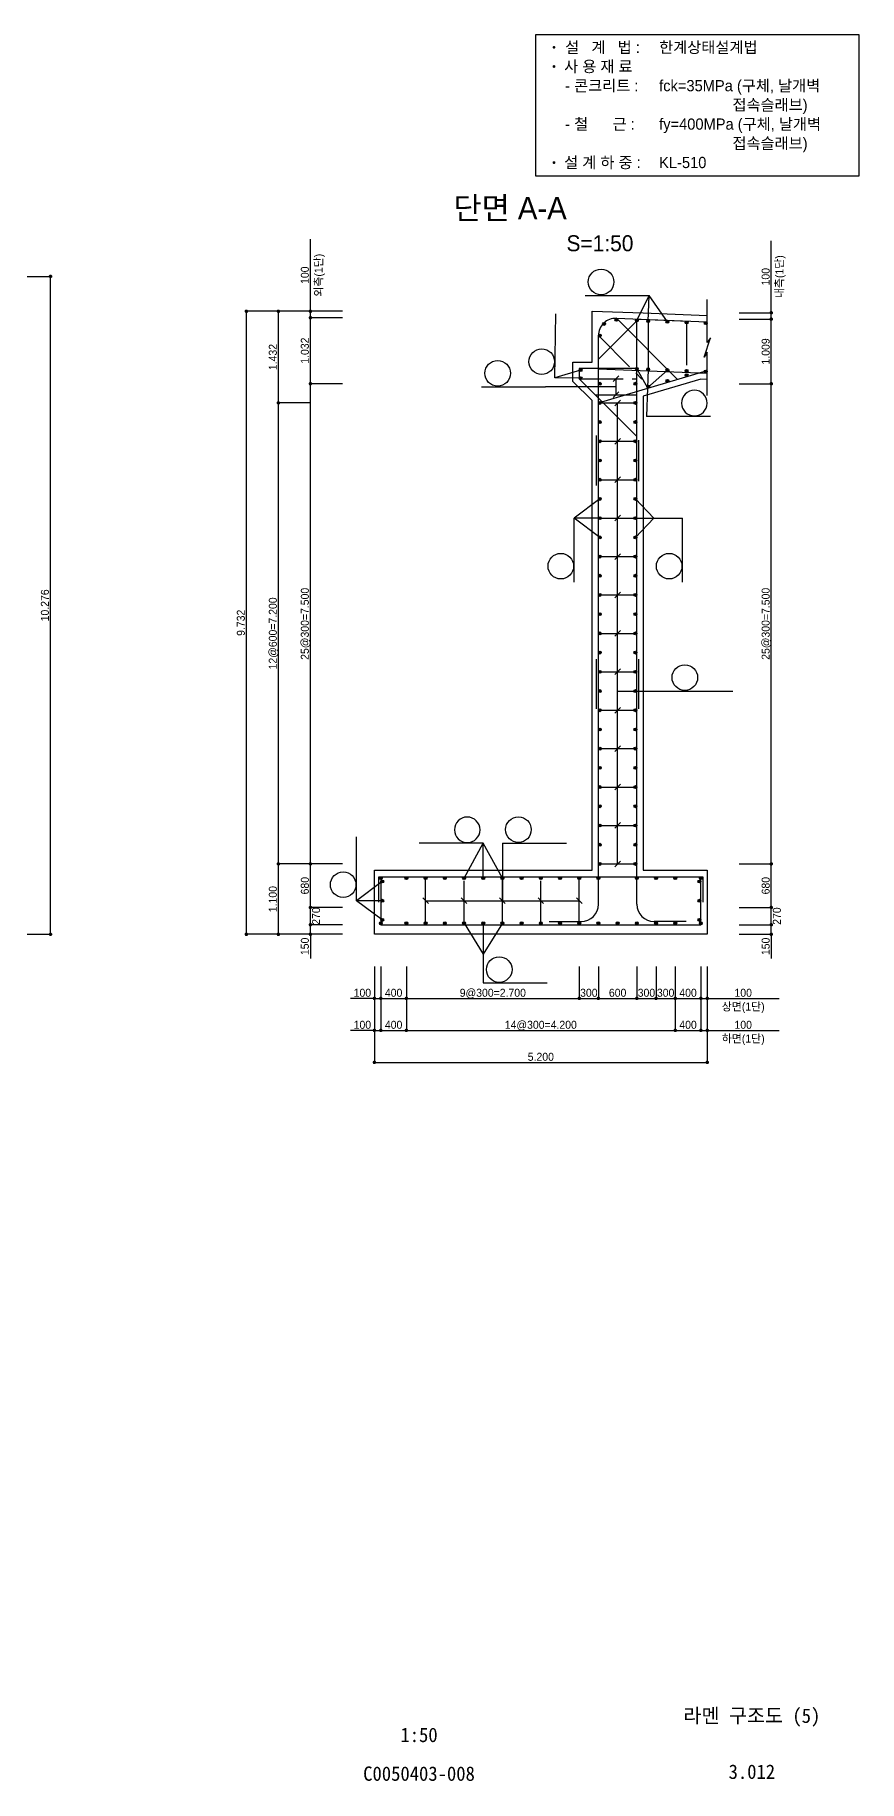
# Model space of a CAD drawing. Extents: x 2629709 to 3675628, y 1179 to 102095.
# Drawn here: x 3174322 to 3187198, y 1179 to 28450 of the extents above; entities that cross this region are included whole.
import ezdxf
from ezdxf.enums import TextEntityAlignment as Align

# ---------------------------------------------------------------- set-up
doc = ezdxf.new("R2010")
doc.units = 0
doc.header["$LTSCALE"] = 550
doc.header["$MEASUREMENT"] = 0
doc.linetypes.add('LDASHDOT', pattern=[2, 1.25, -0.25, 0.25, -0.25])
for name, color, linetype in [('CS-CONC-MAJR', 4, 'CONTINUOUS'), ('CS-CUTL', 1, 'CONTINUOUS'), ('CS-DIML', 1, 'CONTINUOUS'), ('CS-DIMT', 3, 'CONTINUOUS'), ('CS-LEAT', 7, 'CONTINUOUS'), ('CS-MISC', 3, 'CONTINUOUS'), ('CS-NOTE', 3, 'CONTINUOUS'), ('CS-RBAR-EREC', 6, 'CONTINUOUS'), ('CS-RBAR-MAJR', 6, 'CONTINUOUS'), ('CS-SYMB', 3, 'CONTINUOUS'), ('CS-SYMB-LIN3', 1, 'CONTINUOUS'), ('CS-TEXT', 3, 'CONTINUOUS'), ('CZ-TEX1', 6, 'CONTINUOUS'), ('CZ-TEX2', 3, 'CONTINUOUS'), ('TITLE-TEXT', 7, 'CONTINUOUS')]:
    doc.layers.add(name, color=color, linetype=linetype)
doc.styles.add('A_STANDARD', font='Dotum.ttf')
doc.styles.add('TB_TEXT', font='DotumChe.ttf')
doc.styles.add('돋움', font='Dotum.ttf')

# ---------------------------------------------------------------- blocks, each defined once
blk = doc.blocks.new('CXDIMDT2')
at = {"layer": 'CS-MISC', "const_width": 0.5}
blk.add_lwpolyline([(0.25, 0, 1), (-0.25, 0, 1)], format="xyb", close=True, dxfattribs=at)
blk = doc.blocks.new('CSBSEC1')
at = {"layer": 'CS-RBAR-MAJR', "const_width": 0.45}
blk.add_lwpolyline([(0.225, 0, 1), (-0.225, 0, 1)], format="xyb", close=True, dxfattribs=at)
at = {"layer": 'CS-RBAR-MAJR'}
blk.add_circle((0, 0), 0.45, dxfattribs=at)
blk = doc.blocks.new('CSBNUM1')
at = {"layer": 'CS-SYMB-LIN3'}
blk.add_line((0, 0), (20, 0), dxfattribs=at)
blk.add_circle((5, 4.2), 4, dxfattribs=at)
at = {"layer": 'CS-TEXT', "style": 'A_STANDARD', "flags": 1}
blk.add_attdef('RB_NO', text='', height=2.5, dxfattribs=at).set_placement((5, 4.2), align=Align.MIDDLE)
for tag, p in [('RB_DIA', (11.5, 1.5)), ('RB_LEN', (1.739, -3.958874))]:
    blk.add_attdef(tag, p, '', height=2.5, dxfattribs=at)
blk = doc.blocks.new('CXLEATK')
at = {"layer": 'CS-MISC'}
blk.add_line((-0.883885, 0.883882), (0.883882, -0.883882), dxfattribs=at)
blk = doc.blocks.new('A$Cc22b2ba3')
at = {"layer": 'CS-LEAT', "linetype": 'ByBlock'}
blk.add_lwpolyline([(-10615, -4900), (-500, -4900), (-500, -500), (-10615, -500)], close=True, dxfattribs=at)
at = {"layer": 'CS-NOTE', "linetype": 'ByBlock', "const_width": 43.7}
for points in [[(-10054, -887, 1), (-10011, -887, 1)], [(-10054, -1487, 1), (-10011, -1487, 1)], [(-10054, -4487, 1), (-10011, -4487, 1)]]:
    blk.add_lwpolyline(points, format="xyb", close=True, dxfattribs=at)
at = {"layer": 'CS-NOTE', "linetype": 'ByBlock', "style": '돋움'}
for s, p in [('설   계   법 : ', (-9684, -1060)), ('한계상태설계법', (-6747, -1060)), ('사 용 재 료', (-9716, -1660)), ('- 콘크리트 :', (-9684, -2260)), ('fck=35MPa (구체, 날개벽', (-6747, -2260)), ('                  접속슬래브)', (-6747, -2860)), ('- 철      근 :', (-9684, -3460)), ('fy=400MPa (구체, 날개벽', (-6747, -3460)), ('                  접속슬래브)', (-6747, -4060)), ('설 계 하 중 :', (-9716, -4660)), ('KL-510', (-6747, -4660))]:
    blk.add_text(s, height=350, dxfattribs=at).set_placement(p)

msp = doc.modelspace()

# ---------------------------------------------------------------- linework, layer by layer
at = {"layer": 'CS-CONC-MAJR'}
for p, q in [((3183026, 24138), (3183826, 24108)), ((3183026, 23338), (3183026, 24138)), ((3183826, 24108), (3184826, 24069)), ((3182726, 23338), (3183026, 23338)), ((3182726, 23038), (3182726, 23338)), ((3183026, 22738), (3182726, 23038)), ((3184725, 23073), (3183826, 22808)), ((3184826, 23069), (3184725, 23073)), ((3183026, 15403), (3183026, 22738)), ((3183826, 22808), (3183826, 15403)), ((3179626, 15403), (3183026, 15403)), ((3179626, 14403), (3179626, 15403)), ((3183826, 15403), (3184826, 15403)), ((3184826, 15403), (3184826, 14403)), ((3184826, 14403), (3179626, 14403))]:
    msp.add_line(p, q, dxfattribs=at)
at = {"layer": 'CS-CUTL'}
for p, q in [((3184826, 23644), (3184826, 24319)), ((3184776, 23419), (3184876, 23719)), ((3184826, 23494), (3184776, 23419)), ((3184876, 23719), (3184826, 23644)), ((3184826, 22819), (3184826, 23494))]:
    msp.add_line(p, q, dxfattribs=at)
at = {"layer": 'CS-DIML'}
for p, q in [((3178626, 24134), (3178626, 25259)), ((3185826, 24111), (3185826, 25236)), ((3174065, 24679), (3174590, 24679)), ((3174565, 14403), (3174565, 24679)), ((3183726, 23989), (3183918, 24382)), ((3183903, 23982), (3183918, 24382)), ((3184203, 23971), (3183918, 24382)), ((3178126, 24134), (3177601, 24134)), ((3177626, 14403), (3177626, 24134)), ((3178626, 24134), (3178101, 24134)), ((3178126, 22703), (3178126, 24134)), ((3179126, 24134), (3178601, 24134)), ((3179126, 24034), (3178601, 24034)), ((3178626, 24034), (3178626, 24134)), ((3178626, 23003), (3178626, 24034)), ((3185326, 24111), (3185851, 24111)), ((3185326, 24011), (3185851, 24011)), ((3185826, 24011), (3185826, 24111)), ((3185826, 23003), (3185826, 24011)), ((3182848, 23216), (3182447, 23094)), ((3183726, 23234), (3183892, 22940)), ((3183903, 23227), (3183892, 22940)), ((3184203, 23216), (3183892, 22940)), ((3179126, 23003), (3178601, 23003)), ((3178626, 15503), (3178626, 23003)), ((3183401, 22955), (3182301, 22955)), ((3182847, 23088), (3182447, 23094)), ((3183401, 22830), (3183401, 23080)), ((3183892, 22940), (3183875, 22490)), ((3185326, 23003), (3185851, 23003)), ((3185826, 15503), (3185826, 23003)), ((3178626, 22703), (3178101, 22703)), ((3178126, 15503), (3178126, 22703)), ((3183426, 15503), (3183426, 22703)), ((3183148, 21203), (3182748, 20903)), ((3183703, 21203), (3183991, 20903)), ((3183148, 20903), (3182748, 20903)), ((3183148, 20603), (3182748, 20903)), ((3183703, 20903), (3183991, 20903)), ((3183703, 20603), (3183991, 20903)), ((3183991, 20903), (3184441, 20903)), ((3183426, 18203), (3184226, 18203)), ((3181026, 15280), (3181326, 15825)), ((3181326, 15280), (3181326, 15825)), ((3181626, 15280), (3181326, 15825)), ((3181626, 15828), (3181626, 14928)), ((3178626, 15503), (3178101, 15503)), ((3178126, 14403), (3178126, 15503)), ((3179126, 15503), (3178601, 15503)), ((3178626, 14823), (3178626, 15503)), ((3185326, 15503), (3185851, 15503)), ((3185826, 14823), (3185826, 15503)), ((3179748, 15228), (3179348, 14928)), ((3179126, 14823), (3178601, 14823)), ((3178626, 14553), (3178626, 14823)), ((3179748, 14628), (3179348, 14928)), ((3179748, 14928), (3179348, 14928)), ((3180426, 14928), (3182826, 14928)), ((3185326, 14823), (3185851, 14823)), ((3185826, 14553), (3185826, 14823)), ((3179126, 14553), (3178601, 14553)), ((3178626, 14403), (3178626, 14553)), ((3181026, 14575), (3181326, 14093)), ((3181326, 14575), (3181326, 14093)), ((3181626, 14575), (3181326, 14093)), ((3185326, 14553), (3185851, 14553)), ((3185826, 14403), (3185826, 14553)), ((3174065, 14403), (3174590, 14403)), ((3178126, 14403), (3177601, 14403)), ((3178626, 14403), (3178101, 14403)), ((3179126, 14403), (3178601, 14403)), ((3178626, 14403), (3178626, 14028)), ((3185326, 14403), (3185851, 14403)), ((3185826, 14403), (3185826, 14028)), ((3181326, 14093), (3181326, 13643)), ((3179626, 13903), (3179626, 13378)), ((3179726, 13903), (3179726, 13378)), ((3180126, 13903), (3180126, 13378)), ((3182826, 13903), (3182826, 13378)), ((3183126, 13903), (3183126, 13378)), ((3183726, 13903), (3183726, 13378)), ((3184026, 13903), (3184026, 13378)), ((3184326, 13903), (3184326, 13378)), ((3184726, 13903), (3184726, 13378)), ((3184826, 13903), (3184826, 13378)), ((3179626, 13403), (3179251, 13403)), ((3179626, 13403), (3179726, 13403)), ((3179626, 13403), (3179626, 12878)), ((3179726, 13403), (3180126, 13403)), ((3179726, 13403), (3179726, 12878)), ((3180126, 13403), (3182826, 13403)), ((3180126, 13403), (3180126, 12878)), ((3182826, 13403), (3183126, 13403)), ((3183126, 13403), (3183726, 13403)), ((3183726, 13403), (3184026, 13403)), ((3184026, 13403), (3184326, 13403)), ((3184326, 13403), (3184726, 13403)), ((3184326, 13403), (3184326, 12878)), ((3184726, 13403), (3184826, 13403)), ((3184726, 13403), (3184726, 12878)), ((3184826, 13403), (3185951, 13403)), ((3184826, 13403), (3184826, 12878)), ((3179626, 12903), (3179251, 12903)), ((3179626, 12903), (3179726, 12903)), ((3179626, 12903), (3179626, 12378)), ((3179726, 12903), (3180126, 12903)), ((3180126, 12903), (3184326, 12903)), ((3184326, 12903), (3184726, 12903)), ((3184726, 12903), (3184826, 12903)), ((3184826, 12903), (3185951, 12903)), ((3184826, 12903), (3184826, 12378)), ((3179626, 12403), (3184826, 12403))]:
    msp.add_line(p, q, dxfattribs=at)
at = {"layer": 'CS-RBAR-EREC', "linetype": 'Continuous'}
for p, q in [((3183406, 24024), (3184360, 23070)), ((3183903, 24001), (3183903, 23201)), ((3183076, 22830), (3183726, 22830)), ((3183126, 22703), (3183726, 22703)), ((3183126, 21503), (3183726, 21503)), ((3183126, 20303), (3183726, 20303)), ((3183126, 19103), (3183726, 19103)), ((3183126, 17903), (3183726, 17903)), ((3183126, 16703), (3183726, 16703)), ((3180426, 14553), (3180426, 15303)), ((3181626, 14553), (3181626, 15303)), ((3182826, 14553), (3182826, 15303)), ((3183126, 15503), (3183726, 15503))]:
    msp.add_line(p, q, dxfattribs=at)
at = {"layer": 'CS-RBAR-EREC', "linetype": 'LDASHDOT'}
for p, q in [((3183126, 23754), (3183936, 22944)), ((3184503, 23978), (3184503, 23178)), ((3182826, 23080), (3183726, 23080)), ((3183126, 22103), (3183726, 22103)), ((3183126, 20903), (3183726, 20903)), ((3183126, 19703), (3183726, 19703)), ((3183126, 18503), (3183726, 18503)), ((3183126, 17303), (3183726, 17303)), ((3183126, 16103), (3183726, 16103)), ((3181026, 14553), (3181026, 15303)), ((3182226, 14553), (3182226, 15303))]:
    msp.add_line(p, q, dxfattribs=at)
at = {"layer": 'CS-RBAR-MAJR'}
for p, q in [((3183126, 23386), (3183750, 24011)), ((3183406, 24024), (3184826, 23969)), ((3183406, 24024), (3184826, 23969)), ((3183726, 21483), (3183726, 24011)), ((3183750, 24011), (3184540, 23980)), ((3183126, 21413), (3183126, 23754)), ((3183126, 21413), (3183126, 23754)), ((3183726, 23238), (3182826, 23238)), ((3182826, 23238), (3182826, 23080)), ((3183126, 22596), (3183126, 23386)), ((3183126, 23234), (3184826, 23169)), ((3183126, 23234), (3184826, 23169)), ((3183126, 22705), (3184826, 23207)), ((3183126, 22705), (3184826, 23207)), ((3183126, 22705), (3184826, 23207)), ((3183126, 22705), (3184826, 23207)), ((3183126, 22705), (3184826, 23207)), ((3183126, 22705), (3184826, 23207)), ((3182826, 23080), (3183726, 22180)), ((3183126, 22195), (3183126, 22705)), ((3183126, 22195), (3183126, 22705)), ((3183126, 22195), (3183126, 22705)), ((3183126, 22195), (3183126, 22705)), ((3183126, 22195), (3183126, 22705)), ((3183126, 22195), (3183126, 22705)), ((3183096, 21413), (3183096, 22193)), ((3183126, 17923), (3183126, 22193)), ((3183726, 17923), (3183726, 22123)), ((3183756, 21483), (3183756, 22123)), ((3183096, 17923), (3183096, 18703)), ((3183126, 14873), (3183126, 18703)), ((3183726, 14873), (3183726, 18703)), ((3183756, 17923), (3183756, 18703)), ((3179696, 15303), (3184756, 15303)), ((3179696, 14903), (3179696, 15303)), ((3179726, 15303), (3179726, 14553)), ((3184726, 14553), (3184726, 15303)), ((3184756, 15303), (3184756, 14903)), ((3179726, 14553), (3184726, 14553)), ((3182356, 14603), (3182856, 14603)), ((3184496, 14603), (3183996, 14603))]:
    msp.add_line(p, q, dxfattribs=at)
for centre, start, end in [((3183396, 23754), 87.8022, 180), ((3183396, 23754), 87.8022, 180), ((3182856, 14873), 270, 0), ((3183996, 14873), 180, 270)]:
    msp.add_arc(centre, 270, start, end, dxfattribs=at)

# ---------------------------------------------------------------- block references
at = {"layer": 'CS-DIMT', "linetype": 'ByBlock', "xscale": 0.5, "yscale": 0.5, "zscale": 0.5}
msp.add_blockref('A$Cc22b2ba3', (3187448, 28700), dxfattribs=at)
at = {"layer": 'CS-RBAR-MAJR', "yscale": 50, "zscale": 50}
for name, p, xscale in [('CSBNUM1', (3182918, 24382), 50), ('CSBSEC1', (3183406, 24001), 50), ('CSBSEC1', (3183726, 23989), 50), ('CSBSEC1', (3183903, 23982), 50), ('CSBSEC1', (3183148, 23754), 50), ('CSBSEC1', (3183214, 23936), 50), ('CSBSEC1', (3184203, 23971), 50), ('CSBSEC1', (3184503, 23959), 50), ('CSBSEC1', (3184803, 23948), 50), ('CSBNUM1', (3181301, 22955), 50), ('CSBSEC1', (3182848, 23216), 50), ('CSBSEC1', (3183726, 23234), 50), ('CSBSEC1', (3183903, 23227), 50), ('CSBSEC1', (3184203, 23216), 50), ('CSBSEC1', (3184503, 23204), 50), ('CSBSEC1', (3184803, 23193), 50), ('CSBSEC1', (3182847, 23088), 50), ('CSBSEC1', (3183148, 23003), 50), ('CSBSEC1', (3183703, 23003), 50), ('CSBSEC1', (3183903, 22957), 50), ('CSBSEC1', (3183903, 22957), 50), ('CSBSEC1', (3183903, 22957), 50), ('CSBSEC1', (3183903, 22957), 50), ('CSBSEC1', (3183903, 22957), 50), ('CSBSEC1', (3183903, 22957), 50), ('CSBSEC1', (3184203, 23046), 50), ('CSBSEC1', (3184203, 23046), 50), ('CSBSEC1', (3184203, 23046), 50), ('CSBSEC1', (3184203, 23046), 50), ('CSBSEC1', (3184203, 23046), 50), ('CSBSEC1', (3184203, 23046), 50), ('CSBSEC1', (3184503, 23134), 50), ('CSBSEC1', (3184503, 23134), 50), ('CSBSEC1', (3184503, 23134), 50), ('CSBSEC1', (3184503, 23134), 50), ('CSBSEC1', (3184503, 23134), 50), ('CSBSEC1', (3184503, 23134), 50), ('CSBSEC1', (3183148, 22703), 50), ('CSBSEC1', (3183703, 22703), 50), ('CSBNUM1', (3184875, 22490), -50), ('CSBSEC1', (3183148, 22403), 50), ('CSBSEC1', (3183703, 22403), 50), ('CSBSEC1', (3183148, 22103), 50), ('CSBSEC1', (3183703, 22103), 50), ('CSBSEC1', (3183148, 21803), 50), ('CSBSEC1', (3183703, 21803), 50), ('CSBSEC1', (3183148, 21503), 50), ('CSBSEC1', (3183703, 21503), 50), ('CSBSEC1', (3183148, 21203), 50), ('CSBSEC1', (3183703, 21203), 50), ('CSBSEC1', (3183148, 20903), 50), ('CSBSEC1', (3183703, 20903), 50), ('CSBSEC1', (3183148, 20603), 50), ('CSBSEC1', (3183703, 20603), 50), ('CSBSEC1', (3183148, 20303), 50), ('CSBSEC1', (3183703, 20303), 50), ('CSBSEC1', (3183148, 20003), 50), ('CSBSEC1', (3183703, 20003), 50), ('CSBSEC1', (3183148, 19703), 50), ('CSBSEC1', (3183703, 19703), 50), ('CSBSEC1', (3183148, 19403), 50), ('CSBSEC1', (3183703, 19403), 50), ('CSBSEC1', (3183148, 19103), 50), ('CSBSEC1', (3183703, 19103), 50), ('CSBSEC1', (3183148, 18803), 50), ('CSBSEC1', (3183703, 18803), 50), ('CSBNUM1', (3184226, 18203), 50), ('CSBSEC1', (3183148, 18503), 50), ('CSBSEC1', (3183703, 18503), 50), ('CSBSEC1', (3183148, 18203), 50), ('CSBSEC1', (3183703, 18203), 50), ('CSBSEC1', (3183148, 17903), 50), ('CSBSEC1', (3183703, 17903), 50), ('CSBSEC1', (3183148, 17603), 50), ('CSBSEC1', (3183703, 17603), 50), ('CSBSEC1', (3183148, 17303), 50), ('CSBSEC1', (3183703, 17303), 50), ('CSBSEC1', (3183148, 17003), 50), ('CSBSEC1', (3183703, 17003), 50), ('CSBSEC1', (3183148, 16703), 50), ('CSBSEC1', (3183703, 16703), 50), ('CSBSEC1', (3183148, 16403), 50), ('CSBSEC1', (3183703, 16403), 50), ('CSBNUM1', (3181326, 15825), -50), ('CSBNUM1', (3181626, 15828), 50), ('CSBSEC1', (3183148, 16103), 50), ('CSBSEC1', (3183703, 16103), 50), ('CSBSEC1', (3183148, 15803), 50), ('CSBSEC1', (3183703, 15803), 50), ('CSBSEC1', (3179726, 15280), 50), ('CSBSEC1', (3180126, 15280), 50), ('CSBSEC1', (3180426, 15280), 50), ('CSBSEC1', (3180726, 15280), 50), ('CSBSEC1', (3181026, 15280), 50), ('CSBSEC1', (3181326, 15280), 50), ('CSBSEC1', (3181626, 15280), 50), ('CSBSEC1', (3181926, 15280), 50), ('CSBSEC1', (3182226, 15280), 50), ('CSBSEC1', (3182526, 15280), 50), ('CSBSEC1', (3182826, 15280), 50), ('CSBSEC1', (3183126, 15280), 50), ('CSBSEC1', (3183148, 15503), 50), ('CSBSEC1', (3183703, 15503), 50), ('CSBSEC1', (3183726, 15280), 50), ('CSBSEC1', (3184026, 15280), 50), ('CSBSEC1', (3184326, 15280), 50), ('CSBSEC1', (3184726, 15280), 50), ('CSBSEC1', (3179748, 15228), 50), ('CSBSEC1', (3184703, 15228), 50), ('CSBSEC1', (3179748, 14928), 50), ('CSBSEC1', (3184703, 14928), 50), ('CSBSEC1', (3179726, 14575), 50), ('CSBSEC1', (3179748, 14628), 50), ('CSBSEC1', (3180126, 14575), 50), ('CSBSEC1', (3180426, 14575), 50), ('CSBSEC1', (3180726, 14575), 50), ('CSBSEC1', (3181026, 14575), 50), ('CSBSEC1', (3181326, 14575), 50), ('CSBSEC1', (3181626, 14575), 50), ('CSBSEC1', (3181926, 14575), 50), ('CSBSEC1', (3182226, 14575), 50), ('CSBSEC1', (3182526, 14575), 50), ('CSBSEC1', (3182826, 14575), 50), ('CSBSEC1', (3183126, 14575), 50), ('CSBSEC1', (3183426, 14575), 50), ('CSBSEC1', (3183726, 14575), 50), ('CSBSEC1', (3184026, 14575), 50), ('CSBSEC1', (3184326, 14575), 50), ('CSBSEC1', (3184703, 14628), 50), ('CSBSEC1', (3184726, 14575), 50), ('CSBNUM1', (3181326, 13643), 50)]:
    msp.add_blockref(name, p, dxfattribs=dict(at, xscale=xscale))
at = {"layer": 'CS-RBAR-MAJR'}
for p, xscale, yscale, zscale, rotation in [((3182447, 23094), 49.99999999999998, 49.99999999999998, 49.99999999999998, 89.230199), ((3182748, 19903), 50, 50, 50, 90), ((3184441, 19903), 50, 50, 50, 90), ((3179348, 14928), 50, 50, 50, 90)]:
    msp.add_blockref('CSBNUM1', p, dxfattribs=dict(at, xscale=xscale, yscale=yscale, zscale=zscale, rotation=rotation))
at = {"layer": 'CS-SYMB'}
for name, p, xscale, yscale, zscale, rotation in [('CXDIMDT2', (3174565, 24679), 55, 55, 55, 90), ('CXDIMDT2', (3177626, 24134), 55, 55, 55, 90), ('CXDIMDT2', (3178126, 24134), 55, 55, 55, 90), ('CXDIMDT2', (3178626, 24134), 55, 55, 55, 90), ('CXDIMDT2', (3178626, 24134), 55, 55, 55, 90), ('CXDIMDT2', (3178626, 24034), 55, 55, 55, 90), ('CXDIMDT2', (3178626, 24034), 55, 55, 55, 90), ('CXDIMDT2', (3185826, 24111), 55, 55, 55, 90), ('CXDIMDT2', (3185826, 24111), 55, 55, 55, 90), ('CXDIMDT2', (3185826, 24011), 55, 55, 55, 90), ('CXDIMDT2', (3185826, 24011), 55, 55, 55, 90), ('CXDIMDT2', (3178626, 23003), 55, 55, 55, 90), ('CXDIMDT2', (3178626, 23003), 55, 55, 55, 90), ('CXLEATK', (3183401, 23080), 50, 50, 50, 90), ('CXDIMDT2', (3185826, 23003), 55, 55, 55, 90), ('CXDIMDT2', (3185826, 23003), 55, 55, 55, 90), ('CXDIMDT2', (3178126, 22703), 55, 55, 55, 90), ('CXDIMDT2', (3178126, 22703), 55, 55, 55, 90), ('CXLEATK', (3183401, 22830), 50, 50, 50, 90), ('CXLEATK', (3183426, 22703), 50, 50, 50, 90), ('CXLEATK', (3183426, 22103), 50, 50, 50, 90), ('CXLEATK', (3183426, 21503), 50, 50, 50, 90), ('CXLEATK', (3183426, 20903), 50, 50, 50, 90), ('CXLEATK', (3183426, 20303), 50, 50, 50, 90), ('CXLEATK', (3183426, 19703), 50, 50, 50, 90), ('CXLEATK', (3183426, 19103), 50, 50, 50, 90), ('CXLEATK', (3183426, 18503), 50, 50, 50, 90), ('CXLEATK', (3183426, 17903), 50, 50, 50, 90), ('CXLEATK', (3183426, 17303), 50, 50, 50, 90), ('CXLEATK', (3183426, 16703), 50, 50, 50, 90), ('CXLEATK', (3183426, 16103), 50, 50, 50, 90), ('CXLEATK', (3183426, 15503), 50, 50, 50, 90), ('CXDIMDT2', (3178126, 15503), 55, 55, 55, 90), ('CXDIMDT2', (3178126, 15503), 55, 55, 55, 90), ('CXDIMDT2', (3178626, 15503), 55, 55, 55, 90), ('CXDIMDT2', (3178626, 15503), 55, 55, 55, 90), ('CXDIMDT2', (3185826, 15503), 55, 55, 55, 90), ('CXDIMDT2', (3185826, 15503), 55, 55, 55, 90), ('CXDIMDT2', (3178626, 14823), 55, 55, 55, 90), ('CXDIMDT2', (3178626, 14823), 55, 55, 55, 90), ('CXLEATK', (3180426, 14928), 50, 50, 50, 180), ('CXLEATK', (3181026, 14928), 50, 50, 50, 180), ('CXLEATK', (3181626, 14928), 50, 50, 50, 180), ('CXLEATK', (3182226, 14928), 50, 50, 50, 180), ('CXLEATK', (3182826, 14928), 50, 50, 50, 180), ('CXDIMDT2', (3185826, 14823), 55, 55, 55, 90), ('CXDIMDT2', (3185826, 14823), 55, 55, 55, 90), ('CXDIMDT2', (3178626, 14553), 55, 55, 55, 90), ('CXDIMDT2', (3178626, 14553), 55, 55, 55, 90), ('CXDIMDT2', (3185826, 14553), 55, 55, 55, 90), ('CXDIMDT2', (3185826, 14553), 55, 55, 55, 90), ('CXDIMDT2', (3174565, 14403), 55, 55, 55, 90), ('CXDIMDT2', (3177626, 14403), 55, 55, 55, 90), ('CXDIMDT2', (3178126, 14403), 55, 55, 55, 90), ('CXDIMDT2', (3178626, 14403), 55, 55, 55, 90), ('CXDIMDT2', (3185826, 14403), 55, 55, 55, 90), ('CXDIMDT2', (3179626, 13403), 55, 55, 55, 90), ('CXDIMDT2', (3179726, 13403), 55, 55, 55, 90), ('CXDIMDT2', (3179726, 13403), 55, 55, 55, 90), ('CXDIMDT2', (3180126, 13403), 55, 55, 55, 90), ('CXDIMDT2', (3180126, 13403), 55, 55, 55, 90), ('CXDIMDT2', (3182826, 13403), 55, 55, 55, 90), ('CXDIMDT2', (3182826, 13403), 55, 55, 55, 90), ('CXDIMDT2', (3183126, 13403), 55, 55, 55, 90), ('CXDIMDT2', (3183126, 13403), 55, 55, 55, 90), ('CXDIMDT2', (3183726, 13403), 55, 55, 55, 90), ('CXDIMDT2', (3183726, 13403), 55, 55, 55, 90), ('CXDIMDT2', (3184026, 13403), 55, 55, 55, 90), ('CXDIMDT2', (3184026, 13403), 55, 55, 55, 90), ('CXDIMDT2', (3184326, 13403), 55, 55, 55, 90), ('CXDIMDT2', (3184326, 13403), 55, 55, 55, 90), ('CXDIMDT2', (3184726, 13403), 55, 55, 55, 90), ('CXDIMDT2', (3184726, 13403), 55, 55, 55, 90), ('CXDIMDT2', (3184826, 13403), 55, 55, 55, 90), ('CXDIMDT2', (3184826, 13403), 55, 55, 55, 90), ('CXDIMDT2', (3179626, 12903), 55, 55, 55, 90), ('CXDIMDT2', (3179726, 12903), 55, 55, 55, 90), ('CXDIMDT2', (3179726, 12903), 55, 55, 55, 90), ('CXDIMDT2', (3180126, 12903), 55, 55, 55, 90), ('CXDIMDT2', (3180126, 12903), 55, 55, 55, 90), ('CXDIMDT2', (3184326, 12903), 55, 55, 55, 90), ('CXDIMDT2', (3184326, 12903), 55, 55, 55, 90), ('CXDIMDT2', (3184726, 12903), 55, 55, 55, 90), ('CXDIMDT2', (3184726, 12903), 55, 55, 55, 90), ('CXDIMDT2', (3184826, 12903), 55, 55, 55, 90), ('CXDIMDT2', (3184826, 12903), 55, 55, 55, 90), ('CXDIMDT2', (3179626, 12403), 55, 55, 55, 90), ('CXDIMDT2', (3184826, 12403), 55, 55, 55, 90)]:
    msp.add_blockref(name, p, dxfattribs=dict(at, xscale=xscale, yscale=yscale, zscale=zscale, rotation=rotation))

# ---------------------------------------------------------------- texts
at = {"layer": 'CS-DIMT', "style": 'A_STANDARD'}
for s, p in [('100', (3178601, 24697)), ('100', (3185801, 24674)), ('1.432', (3178101, 23419)), ('1.032', (3178601, 23519)), ('1.009', (3185801, 23507)), ('10.276', (3174540, 19541)), ('12@600=7.200', (3178101, 19103)), ('25@300=7.500', (3178601, 19253)), ('25@300=7.500', (3185801, 19253)), ('9.732', (3177601, 19269)), ('680', (3178601, 15163)), ('680', (3185801, 15163)), ('1.100', (3178101, 14953)), ('150', (3178601, 14215)), ('150', (3185801, 14215))]:
    msp.add_text(s, height=125, rotation=90, dxfattribs=at).set_placement(p, align=Align.CENTER)
for s, p in [('외측(1단)', (3178691, 24697)), ('내측(1단)', (3185891, 24674)), ('270', (3178651, 14688)), ('270', (3185851, 14688))]:
    msp.add_text(s, height=125, rotation=90, dxfattribs=at).set_placement(p, align=Align.TOP_CENTER)
for s, p in [('100', (3179438, 13428)), ('400', (3179926, 13428)), ('9@300=2.700', (3181476, 13428)), ('300', (3182976, 13428)), ('600', (3183426, 13428)), ('300', (3183876, 13428)), ('300', (3184176, 13428)), ('400', (3184526, 13428)), ('100', (3185388, 13428)), ('100', (3179438, 12928)), ('400', (3179926, 12928)), ('14@300=4.200', (3182226, 12928)), ('400', (3184526, 12928)), ('100', (3185388, 12928)), ('5.200', (3182226, 12428))]:
    msp.add_text(s, height=125, dxfattribs=at).set_placement(p, align=Align.CENTER)
for s, p in [('상면(1단)', (3185388, 13337)), ('하면(1단)', (3185388, 12837))]:
    msp.add_text(s, height=125, dxfattribs=at).set_placement(p, align=Align.TOP_CENTER)
at = {"layer": 'CZ-TEX1', "style": 'A_STANDARD'}
msp.add_text('단면 A-A', height=350, dxfattribs=at).set_placement((3181746, 25571), align=Align.CENTER)
at = {"layer": 'CZ-TEX2', "style": 'A_STANDARD'}
msp.add_text('S=1:50', height=250, dxfattribs=at).set_placement((3182627, 25071))
at = {"layer": 'TITLE-TEXT', "style": 'TB_TEXT'}
for s, p in [('라멘 구조도 (5)', (3185523, 2200)), ('1:50', (3180323, 1900)), ('C0050403-008', (3180323, 1295)), ('3.012', (3185523, 1325))]:
    msp.add_text(s, height=225, dxfattribs=at).set_placement(p, align=Align.MIDDLE_CENTER)

doc.saveas('drawing.dxf')
